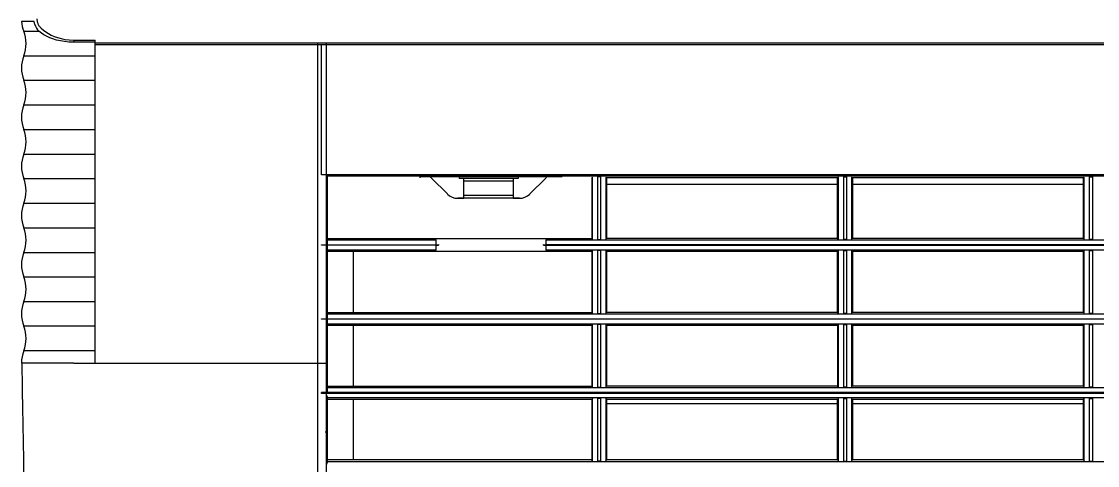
# Model space of a CAD drawing. Header units: centimetres. Extents: x 31 to 22766, y 238 to 3306.
# Drawn here: x 2581.99 to 2603.88, y 2242.94 to 2251.97 of the extents above; entities that cross this region are included whole.
import ezdxf
from ezdxf.xclip import XClip

# ---------------------------------------------------------------- set-up
doc = ezdxf.new("R2010")
doc.units = ezdxf.units.CM
doc.header["$XCLIPFRAME"] = 0

# ---------------------------------------------------------------- blocks, each defined once
blk = doc.blocks.new('fxaq 7.1 kw iç ünite')
at = {"color": 7, "linetype": 'Continuous', "true_color": 0xffffff}
for p, q in [((12597.214, 4111.579), (12597.225, 4111.518)), ((12597.165, 4111.525), (12596.907, 4111.525)), ((12596.951, 4111.329), (12597.259, 4111.329)), ((12597.175, 4111.467), (12597.165, 4111.525)), ((12597.225, 4111.518), (12597.229, 4111.504)), ((12597.229, 4111.504), (12597.234, 4111.49)), ((12597.234, 4111.49), (12597.239, 4111.477)), ((12597.239, 4111.477), (12597.245, 4111.464)), ((12597.245, 4111.464), (12597.252, 4111.452)), ((12597.252, 4111.452), (12597.26, 4111.44)), ((12597.308, 4111.291), (12597.259, 4111.329)), ((12597.26, 4111.44), (12597.269, 4111.428)), ((12597.269, 4111.428), (12597.279, 4111.416)), ((12597.279, 4111.416), (12597.29, 4111.403)), ((12597.29, 4111.403), (12597.303, 4111.39)), ((12597.303, 4111.39), (12597.349, 4111.35)), ((12597.349, 4111.35), (12597.398, 4111.313)), ((12597.36, 4111.256), (12597.308, 4111.291)), ((12597.416, 4111.224), (12597.36, 4111.256)), ((12597.398, 4111.313), (12597.451, 4111.279)), ((12597.478, 4111.196), (12597.416, 4111.224)), ((12597.451, 4111.279), (12597.509, 4111.248)), ((12597.544, 4111.17), (12597.478, 4111.196)), ((12597.509, 4111.248), (12597.571, 4111.221)), ((12597.617, 4111.148), (12597.544, 4111.17)), ((12597.571, 4111.221), (12597.639, 4111.197)), ((12597.695, 4111.13), (12597.617, 4111.148)), ((12597.639, 4111.197), (12597.712, 4111.177)), ((12597.78, 4111.116), (12597.695, 4111.13)), ((12597.712, 4111.177), (12597.791, 4111.162)), ((12597.87, 4111.107), (12597.78, 4111.116)), ((12597.791, 4111.162), (12597.875, 4111.152)), ((12597.875, 4111.152), (12597.966, 4111.148)), ((12597.966, 4111.148), (12597.966, 4111.103)), ((12597.966, 4111.148), (12598.404, 4111.148)), ((12598.404, 4104.579), (12598.404, 4111.148)), ((12597.966, 4111.103), (12597.87, 4111.107)), ((12598.404, 4111.103), (12597.966, 4111.103)), ((12598.404, 4111.093), (12700.404, 4111.093)), ((12700.404, 4111.05), (12598.404, 4111.05)), ((12602.929, 4092.074), (12602.929, 4111.093)), ((12603.004, 4108.407), (12603.004, 4111.05)), ((12603.104, 4111.093), (12603.104, 4092.179)), ((12596.951, 4110.829), (12598.404, 4110.829)), ((12596.951, 4110.329), (12598.404, 4110.329)), ((12596.951, 4109.829), (12598.404, 4109.829)), ((12596.951, 4109.329), (12598.404, 4109.329)), ((12596.951, 4108.829), (12598.404, 4108.829)), ((12596.951, 4108.329), (12598.404, 4108.329)), ((12685.604, 4108.407), (12603.004, 4108.407)), ((12603.129, 4106.984), (12603.129, 4108.407)), ((12685.479, 4108.377), (12603.129, 4108.377)), ((12605.004, 4108.367), (12605.004, 4108.346)), ((12607.904, 4108.367), (12605.004, 4108.367)), ((12605.242, 4108.341), (12605.567, 4108.017)), ((12605.804, 4108.367), (12605.804, 4108.329)), ((12607.004, 4108.329), (12605.804, 4108.329)), ((12605.904, 4107.931), (12605.904, 4108.329)), ((12606.904, 4108.279), (12605.904, 4108.279)), ((12606.904, 4108.329), (12606.904, 4107.931)), ((12607.004, 4108.367), (12607.004, 4108.329)), ((12607.242, 4108.017), (12607.567, 4108.341)), ((12608.52, 4108.362), (12608.504, 4108.346)), ((12608.504, 4108.346), (12608.504, 4107.112)), ((12608.52, 4107.096), (12608.52, 4108.362)), ((12608.689, 4108.367), (12608.62, 4108.367)), ((12608.62, 4108.367), (12608.62, 4107.092)), ((12608.689, 4107.092), (12608.689, 4108.367)), ((12608.788, 4108.362), (12608.788, 4107.096)), ((12608.788, 4108.362), (12608.804, 4108.346)), ((12608.804, 4108.346), (12608.804, 4107.112)), ((12613.505, 4108.346), (12608.804, 4108.346)), ((12613.52, 4108.362), (12613.504, 4108.346)), ((12613.504, 4108.346), (12613.504, 4108.346)), ((12613.504, 4107.113), (12613.504, 4108.346)), ((12613.52, 4107.096), (12613.52, 4108.362)), ((12613.62, 4108.367), (12613.62, 4107.092)), ((12613.62, 4108.367), (12613.689, 4108.367)), ((12613.689, 4107.092), (12613.689, 4108.367)), ((12613.788, 4108.362), (12613.805, 4108.346)), ((12613.788, 4108.362), (12613.788, 4107.096)), ((12613.805, 4108.346), (12613.805, 4108.346)), ((12618.504, 4108.346), (12613.805, 4108.346)), ((12613.805, 4108.346), (12613.805, 4107.113)), ((12618.504, 4108.346), (12618.52, 4108.362)), ((12618.504, 4107.112), (12618.504, 4108.346)), ((12618.52, 4107.096), (12618.52, 4108.362)), ((12618.62, 4108.367), (12618.62, 4107.092)), ((12618.62, 4108.367), (12618.689, 4108.367)), ((12618.689, 4108.367), (12618.689, 4107.092)), ((12608.804, 4108.22), (12613.505, 4108.22)), ((12613.805, 4108.22), (12618.504, 4108.22)), ((12596.951, 4107.829), (12598.404, 4107.829)), ((12605.74, 4107.931), (12605.904, 4107.931)), ((12607.03, 4107.929), (12605.779, 4107.929)), ((12605.904, 4107.992), (12606.904, 4107.992)), ((12606.904, 4107.931), (12607.069, 4107.931)), ((12596.951, 4107.329), (12598.404, 4107.329)), ((12603.004, 4106.984), (12605.337, 4106.984)), ((12603.004, 4106.974), (12603.004, 4106.984)), ((12605.338, 4106.974), (12603.004, 4106.974)), ((12603.129, 4107.112), (12608.504, 4107.112)), ((12603.129, 4107.084), (12605.337, 4107.084)), ((12603.129, 4105.479), (12603.129, 4106.974)), ((12605.337, 4106.984), (12605.337, 4107.084)), ((12605.337, 4106.984), (12605.386, 4106.989)), ((12605.338, 4106.974), (12605.337, 4106.984)), ((12605.338, 4106.974), (12605.387, 4106.978)), ((12605.338, 4106.874), (12605.338, 4106.974)), ((12605.386, 4106.989), (12605.387, 4106.978)), ((12607.522, 4106.978), (12607.523, 4106.989)), ((12607.522, 4106.978), (12607.571, 4106.974)), ((12607.523, 4106.989), (12607.572, 4106.984)), ((12607.572, 4106.984), (12607.571, 4106.974)), ((12607.571, 4106.974), (12646.238, 4106.974)), ((12607.571, 4106.974), (12607.571, 4106.874)), ((12607.572, 4107.084), (12607.572, 4106.984)), ((12607.572, 4107.084), (12646.237, 4107.084)), ((12646.237, 4106.984), (12607.572, 4106.984)), ((12608.504, 4107.112), (12608.52, 4107.096)), ((12608.62, 4107.092), (12608.689, 4107.092)), ((12608.804, 4107.112), (12608.788, 4107.096)), ((12613.505, 4107.112), (12608.804, 4107.112)), ((12613.504, 4107.112), (12613.504, 4107.113)), ((12613.504, 4107.113), (12613.52, 4107.096)), ((12613.689, 4107.092), (12613.62, 4107.092)), ((12613.805, 4107.113), (12613.788, 4107.096)), ((12613.805, 4107.112), (12613.805, 4107.113)), ((12618.504, 4107.112), (12613.805, 4107.112)), ((12618.52, 4107.096), (12618.504, 4107.112)), ((12618.689, 4107.092), (12618.62, 4107.092)), ((12596.951, 4106.829), (12598.404, 4106.829)), ((12605.338, 4106.874), (12603.129, 4106.874)), ((12608.504, 4106.845), (12603.129, 4106.845)), ((12603.654, 4105.608), (12603.654, 4106.845)), ((12646.238, 4106.874), (12607.571, 4106.874)), ((12608.52, 4106.861), (12608.504, 4106.845)), ((12608.504, 4106.845), (12608.504, 4105.608)), ((12608.52, 4105.592), (12608.52, 4106.861)), ((12608.689, 4106.866), (12608.62, 4106.866)), ((12608.62, 4106.866), (12608.62, 4105.587)), ((12608.689, 4105.587), (12608.689, 4106.866)), ((12608.788, 4106.861), (12608.804, 4106.845)), ((12608.788, 4106.861), (12608.788, 4105.592)), ((12608.804, 4106.845), (12608.804, 4105.608)), ((12613.505, 4106.845), (12608.804, 4106.845)), ((12613.52, 4106.861), (12613.504, 4106.845)), ((12613.504, 4106.845), (12613.504, 4106.845)), ((12613.504, 4105.608), (12613.504, 4106.845)), ((12613.52, 4105.592), (12613.52, 4106.861)), ((12613.62, 4106.866), (12613.689, 4106.866)), ((12613.62, 4106.866), (12613.62, 4105.587)), ((12613.689, 4105.587), (12613.689, 4106.866)), ((12613.788, 4106.861), (12613.788, 4105.592)), ((12613.788, 4106.861), (12613.805, 4106.845)), ((12618.504, 4106.845), (12613.805, 4106.845)), ((12613.805, 4106.845), (12613.805, 4105.608)), ((12613.805, 4106.845), (12613.805, 4106.845)), ((12618.504, 4106.845), (12618.52, 4106.861)), ((12618.504, 4105.608), (12618.504, 4106.845)), ((12618.52, 4105.592), (12618.52, 4106.861)), ((12618.62, 4106.866), (12618.689, 4106.866)), ((12618.62, 4106.866), (12618.62, 4105.587)), ((12618.689, 4106.866), (12618.689, 4105.587)), ((12596.951, 4106.329), (12598.404, 4106.329)), ((12596.951, 4105.829), (12598.404, 4105.829)), ((12603.004, 4105.479), (12685.604, 4105.479)), ((12603.004, 4105.469), (12603.004, 4105.479)), ((12685.604, 4105.469), (12603.004, 4105.469)), ((12603.129, 4105.608), (12608.504, 4105.608)), ((12603.129, 4105.579), (12685.479, 4105.579)), ((12603.129, 4103.979), (12603.129, 4105.469)), ((12608.504, 4105.608), (12608.52, 4105.592)), ((12608.62, 4105.587), (12608.689, 4105.587)), ((12608.804, 4105.608), (12608.788, 4105.592)), ((12613.505, 4105.608), (12608.804, 4105.608)), ((12613.504, 4105.608), (12613.52, 4105.592)), ((12613.504, 4105.608), (12613.504, 4105.608)), ((12613.689, 4105.587), (12613.62, 4105.587)), ((12613.805, 4105.608), (12613.788, 4105.592)), ((12618.504, 4105.608), (12613.805, 4105.608)), ((12613.805, 4105.608), (12613.805, 4105.608)), ((12618.52, 4105.592), (12618.504, 4105.608)), ((12618.689, 4105.587), (12618.62, 4105.587)), ((12598.404, 4105.329), (12596.951, 4105.329)), ((12685.479, 4105.369), (12603.129, 4105.369)), ((12608.504, 4105.34), (12603.129, 4105.34)), ((12603.654, 4104.108), (12603.654, 4105.34)), ((12608.52, 4105.356), (12608.504, 4105.34)), ((12608.504, 4105.34), (12608.504, 4104.108)), ((12608.52, 4104.092), (12608.52, 4105.356)), ((12608.689, 4105.361), (12608.62, 4105.361)), ((12608.62, 4105.361), (12608.62, 4104.087)), ((12608.689, 4104.087), (12608.689, 4105.361)), ((12608.788, 4105.356), (12608.804, 4105.34)), ((12608.788, 4105.356), (12608.788, 4104.092)), ((12613.505, 4105.34), (12608.804, 4105.34)), ((12608.804, 4105.34), (12608.804, 4104.108)), ((12613.52, 4105.356), (12613.504, 4105.339)), ((12613.504, 4105.34), (12613.504, 4105.339)), ((12613.504, 4105.339), (12613.504, 4104.108)), ((12613.52, 4104.092), (12613.52, 4105.356)), ((12613.62, 4105.361), (12613.62, 4104.087)), ((12613.62, 4105.361), (12613.689, 4105.361)), ((12613.689, 4104.087), (12613.689, 4105.361)), ((12613.788, 4105.356), (12613.788, 4104.092)), ((12613.788, 4105.356), (12613.805, 4105.339)), ((12613.805, 4105.34), (12613.805, 4105.339)), ((12618.504, 4105.34), (12613.805, 4105.34)), ((12613.805, 4105.339), (12613.805, 4104.108)), ((12618.504, 4105.34), (12618.52, 4105.356)), ((12618.504, 4104.108), (12618.504, 4105.34)), ((12618.52, 4104.092), (12618.52, 4105.356)), ((12618.62, 4105.361), (12618.689, 4105.361)), ((12618.62, 4105.361), (12618.62, 4104.087)), ((12618.689, 4105.361), (12618.689, 4104.087)), ((12598.404, 4104.829), (12596.951, 4104.829)), ((12597.966, 4104.579), (12596.904, 4104.579)), ((12596.909, 4104.579), (12596.912, 4104.409)), ((12597.966, 4104.579), (12603.104, 4104.579)), ((12602.929, 4104.579), (12603.129, 4104.579)), ((12596.912, 4104.409), (12596.915, 4104.247)), ((12596.915, 4104.247), (12596.918, 4104.088)), ((12603.129, 4104.108), (12608.504, 4104.108)), ((12608.504, 4104.108), (12608.52, 4104.092)), ((12608.804, 4104.108), (12608.788, 4104.092)), ((12613.505, 4104.108), (12608.804, 4104.108)), ((12613.504, 4104.108), (12613.52, 4104.092)), ((12613.504, 4104.108), (12613.504, 4104.108)), ((12613.805, 4104.108), (12613.788, 4104.092)), ((12618.504, 4104.108), (12613.805, 4104.108)), ((12613.805, 4104.108), (12613.805, 4104.108)), ((12618.52, 4104.092), (12618.504, 4104.108)), ((12596.918, 4104.088), (12596.921, 4103.926)), ((12596.921, 4103.926), (12596.924, 4103.759)), ((12685.604, 4103.979), (12603.004, 4103.979)), ((12603.129, 4103.979), (12603.004, 4103.979)), ((12603.004, 4103.961), (12603.004, 4103.979)), ((12603.004, 4103.969), (12685.604, 4103.969)), ((12603.11, 4103.922), (12603.104, 4103.93)), ((12603.114, 4103.914), (12603.11, 4103.922)), ((12603.119, 4103.907), (12603.114, 4103.914)), ((12603.123, 4103.9), (12603.119, 4103.907)), ((12603.126, 4103.893), (12603.123, 4103.9)), ((12603.128, 4103.887), (12603.126, 4103.893)), ((12603.129, 4103.881), (12603.128, 4103.887)), ((12603.129, 4104.079), (12685.479, 4104.079)), ((12608.62, 4104.087), (12608.689, 4104.087)), ((12613.689, 4104.087), (12613.62, 4104.087)), ((12618.689, 4104.087), (12618.62, 4104.087)), ((12596.924, 4103.759), (12596.928, 4103.586)), ((12603.129, 4102.563), (12603.129, 4103.881)), ((12685.479, 4103.869), (12603.129, 4103.869)), ((12608.504, 4103.839), (12603.129, 4103.839)), ((12603.654, 4102.607), (12603.654, 4103.839)), ((12608.52, 4103.855), (12608.504, 4103.839)), ((12608.504, 4103.839), (12608.504, 4102.607)), ((12608.52, 4102.591), (12608.52, 4103.855)), ((12608.689, 4103.86), (12608.62, 4103.86)), ((12608.62, 4103.86), (12608.62, 4102.586)), ((12608.689, 4102.586), (12608.689, 4103.86)), ((12608.788, 4103.855), (12608.788, 4102.591)), ((12608.788, 4103.855), (12608.804, 4103.839)), ((12613.505, 4103.839), (12608.804, 4103.839)), ((12608.804, 4103.839), (12608.804, 4102.607)), ((12608.804, 4103.753), (12613.505, 4103.753)), ((12613.52, 4103.855), (12613.504, 4103.839)), ((12613.504, 4103.839), (12613.504, 4103.839)), ((12613.504, 4102.607), (12613.504, 4103.839)), ((12613.52, 4102.591), (12613.52, 4103.855)), ((12613.62, 4103.86), (12613.62, 4102.586)), ((12613.62, 4103.86), (12613.689, 4103.86)), ((12613.689, 4102.586), (12613.689, 4103.86)), ((12613.788, 4103.855), (12613.805, 4103.839)), ((12613.788, 4103.855), (12613.788, 4102.591)), ((12618.504, 4103.839), (12613.805, 4103.839)), ((12613.805, 4103.839), (12613.805, 4102.607)), ((12613.805, 4103.839), (12613.805, 4103.839)), ((12613.805, 4103.753), (12618.504, 4103.753)), ((12618.504, 4103.839), (12618.52, 4103.855)), ((12618.504, 4102.607), (12618.504, 4103.839)), ((12618.52, 4102.591), (12618.52, 4103.855)), ((12618.62, 4103.86), (12618.689, 4103.86)), ((12618.62, 4103.86), (12618.62, 4102.586)), ((12618.689, 4103.86), (12618.689, 4102.586)), ((12596.928, 4103.586), (12596.931, 4103.409)), ((12596.931, 4103.409), (12596.934, 4103.231)), ((12596.934, 4103.231), (12596.937, 4103.055)), ((12596.937, 4103.055), (12596.94, 4102.88)), ((12603.081, 4103.182), (12603.104, 4103.182)), ((12596.94, 4102.88), (12596.943, 4102.706)), ((12596.943, 4102.706), (12596.946, 4102.531)), ((12608.504, 4102.607), (12603.129, 4102.607)), ((12603.129, 4102.579), (12685.479, 4102.579)), ((12608.52, 4102.591), (12608.504, 4102.607)), ((12608.689, 4102.586), (12608.62, 4102.586)), ((12608.788, 4102.591), (12608.804, 4102.607)), ((12613.505, 4102.607), (12608.804, 4102.607)), ((12613.52, 4102.591), (12613.504, 4102.607)), ((12613.504, 4102.607), (12613.504, 4102.607)), ((12613.62, 4102.586), (12613.689, 4102.586)), ((12613.788, 4102.591), (12613.805, 4102.607)), ((12613.805, 4102.607), (12613.805, 4102.607)), ((12618.504, 4102.607), (12613.805, 4102.607)), ((12618.504, 4102.607), (12618.52, 4102.591)), ((12618.62, 4102.586), (12618.689, 4102.586)), ((12596.946, 4102.531), (12596.948, 4102.358)), ((12603.106, 4102.511), (12603.109, 4102.518)), ((12603.109, 4102.518), (12603.112, 4102.524)), ((12603.112, 4102.524), (12603.115, 4102.53)), ((12603.115, 4102.53), (12603.118, 4102.536)), ((12603.118, 4102.536), (12603.121, 4102.541)), ((12603.121, 4102.541), (12603.123, 4102.546)), ((12603.123, 4102.546), (12603.126, 4102.55)), ((12603.126, 4102.55), (12603.127, 4102.555)), ((12603.127, 4102.555), (12603.129, 4102.559)), ((12603.129, 4102.559), (12603.129, 4102.563))]:
    blk.add_line(p, q, dxfattribs=at)
for centre, radius, start, end in [((12597.604, 4111.579), 0.7, 184.4117, 200.9248), ((12596.297, 4111.079), 0.7, 339.0752, 20.9248), ((12597.457, 4111.543), 0.292, 195.2008, 227.2729), ((12597.604, 4110.579), 0.7, 159.0752, 200.9248), ((12596.297, 4110.079), 0.7, 339.0752, 20.9248), ((12597.604, 4109.579), 0.7, 159.0752, 200.9248), ((12596.297, 4109.079), 0.7, 339.0752, 20.9248), ((12597.604, 4108.579), 0.7, 159.0752, 200.9248), ((12596.297, 4108.079), 0.7, 339.0752, 20.9248), ((12605.454, 4108.553), 0.3, 218.3911, 225), ((12607.354, 4108.553), 0.3, 315, 321.6089), ((12597.604, 4107.579), 0.7, 159.0752, 200.9248), ((12605.779, 4108.229), 0.3, 225, 270), ((12607.03, 4108.229), 0.3, 270, 315), ((12596.297, 4107.079), 0.7, 339.0752, 20.9248), ((12597.604, 4106.579), 0.7, 159.0752, 200.9248), ((12596.297, 4106.079), 0.7, 339.0752, 20.9248), ((12597.604, 4105.579), 0.7, 159.0752, 200.9248), ((12596.297, 4105.079), 0.7, 339.0752, 20.9248), ((12597.604, 4104.579), 0.7, 159.0752, 180)]:
    blk.add_arc(centre, radius, start, end, dxfattribs=at)
blk = doc.blocks.new('G$CCD2FF134')
blk.add_blockref('fxaq 7.1 kw iç ünite', (-13721.935, -4131.579))

msp = doc.modelspace()

# ---------------------------------------------------------------- block references
ref = msp.add_blockref('G$CCD2FF134', (3707.025, 2272.025))
XClip(ref).set_block_clipping_path([(-3470.0000000001, -1889.9999999982), (349.9999999999, 300.0000000019)])

doc.saveas('drawing.dxf')
